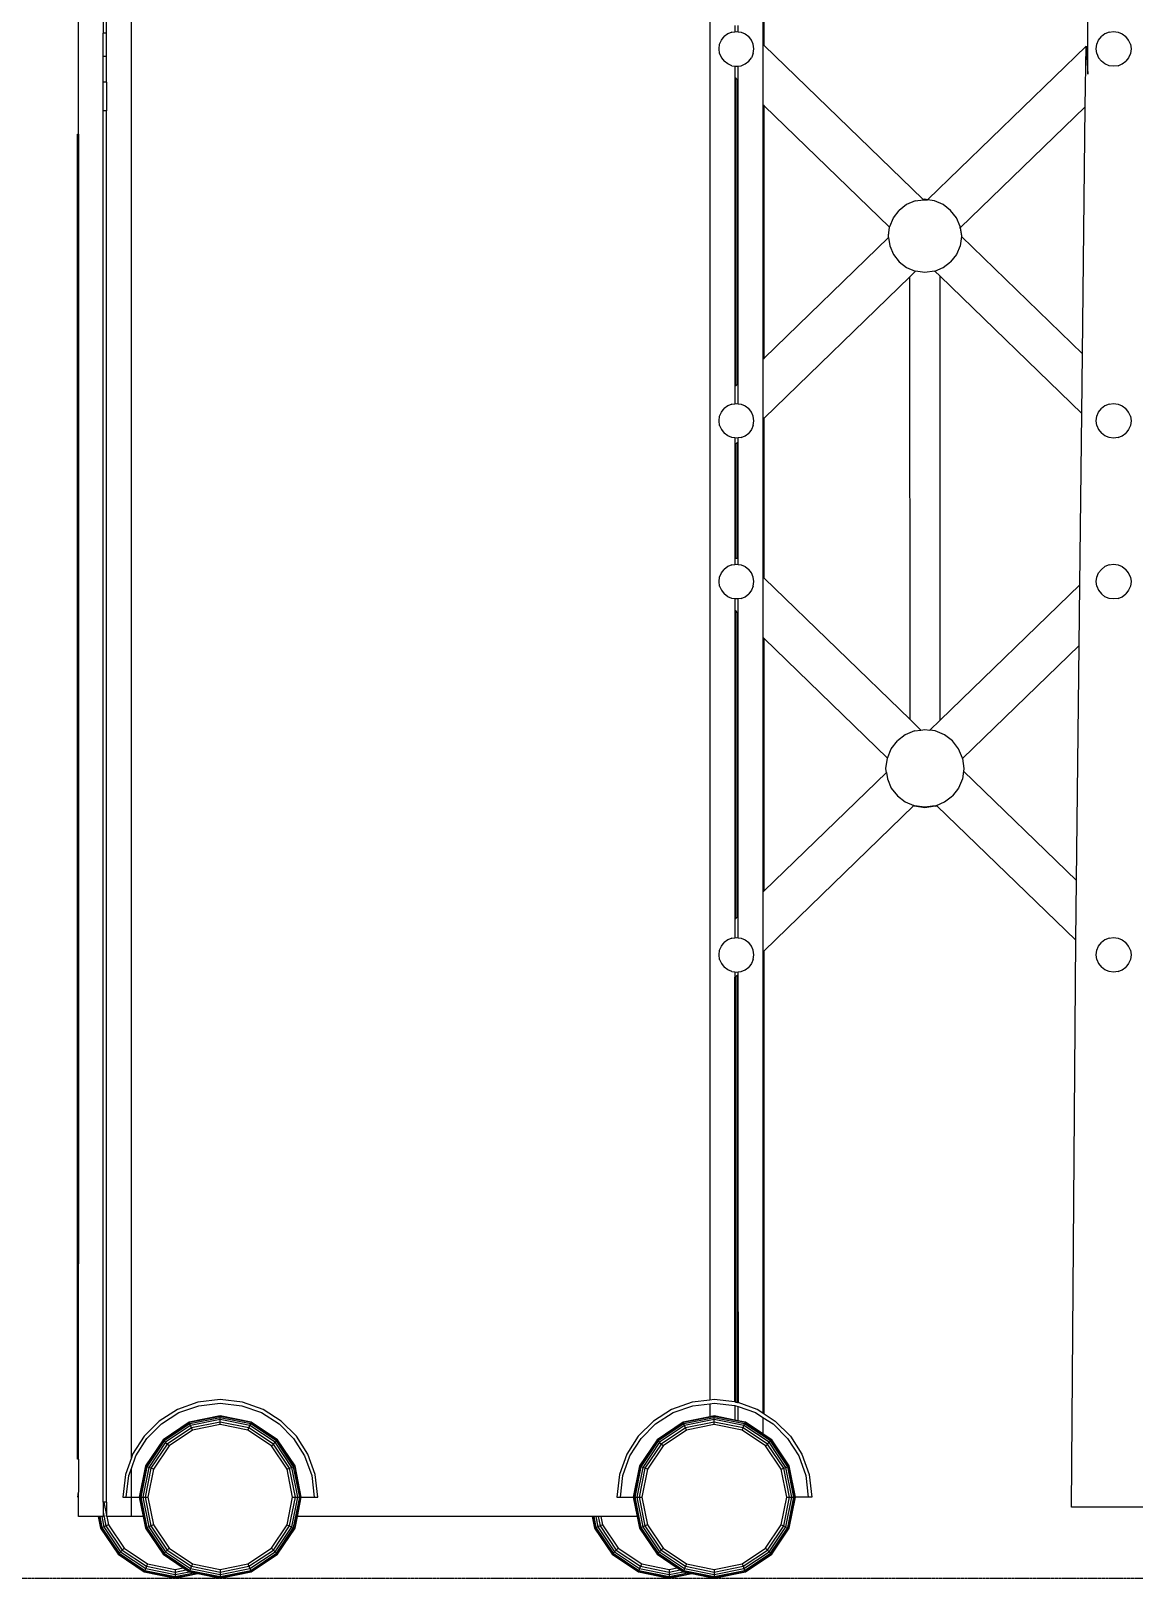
# Model space of a CAD drawing. Extents: x -202236 to 1002404, y -663931 to 1550022.
# Drawn here: x -74408 to -73645, y -330321 to -329250 of the extents above; entities that cross this region are included whole.
import ezdxf

# ---------------------------------------------------------------- set-up
doc = ezdxf.new("R2010")
doc.units = 0
doc.linetypes.add('DOTE', pattern=[2.42, 2, -0.2, 0.02, -0.2])
doc.layers.add('A-AXIS-DOTE', color=14, linetype='DOTE')

# ---------------------------------------------------------------- blocks, each defined once
blk = doc.blocks.new('A$C4A4B1E4B')
at = {"color": 250}
for p, q in [((-3034.5, 1056.6), (-3034.5, 1499.9)), ((-3732.3, 1015.1), (-3732.3, 1493.3)), ((-3695.7, 99.4), (-3695.7, 1493.3)), ((-3295.7, 1493.3), (-3295.7, 139.4)), ((-3259.1, 1142.6), (-3259.1, 1077.2)), ((-3258.3, 1076.4), (-3258.3, 1142.6)), ((-3715.1, 1099.7), (-3715.1, 1084.9)), ((-3712.9, 1084.9), (-3712.9, 1099.7)), ((-3712.9, 1084.9), (-3715.1, 1084.9)), ((-3715.1, 1068.7), (-3715.1, 1084.9)), ((-3712.9, 1068.7), (-3712.9, 1084.9)), ((-3287.8, 1080.1), (-3285.9, 1082.5)), ((-3283.4, 1084.4), (-3285.9, 1082.5)), ((-3280.6, 1085.6), (-3283.4, 1084.4)), ((-3280.6, 1085.6), (-3278.5, 1085.9)), ((-3278.5, 1090.2), (-3278.5, 1085.9)), ((-3278.5, 1085.9), (-3277.4, 1086)), ((-3277.4, 1086), (-3276.3, 1085.9)), ((-3276.3, 1085.9), (-3276.3, 1090.2)), ((-3276.3, 1085.9), (-3274.2, 1085.6)), ((-3274.2, 1085.6), (-3271.3, 1084.4)), ((-3271.3, 1084.4), (-3268.9, 1082.5)), ((-3267, 1080.1), (-3268.9, 1082.5)), ((-3027, 1080.1), (-3025.1, 1082.5)), ((-3022.7, 1084.4), (-3025.1, 1082.5)), ((-3019.8, 1085.6), (-3022.7, 1084.4)), ((-3019.8, 1085.6), (-3016.6, 1086)), ((-3016.6, 1086), (-3013.4, 1085.6)), ((-3013.4, 1085.6), (-3010.6, 1084.4)), ((-3010.6, 1084.4), (-3008.1, 1082.5)), ((-3006.3, 1080.1), (-3008.1, 1082.5)), ((-3289.4, 1074), (-3289, 1077.2)), ((-3289, 1070.8), (-3289.4, 1074)), ((-3289, 1077.2), (-3287.8, 1080.1)), ((-3289, 1070.8), (-3287.8, 1067.9)), ((-3265.8, 1077.2), (-3267, 1080.1)), ((-3265.8, 1070.8), (-3267, 1067.9)), ((-3265.4, 1074), (-3265.8, 1077.2)), ((-3265.8, 1070.8), (-3265.4, 1074)), ((-3259.1, 1077.2), (-3259.1, 1035.4)), ((-3258.3, 1076.4), (-3259.1, 1077.2)), ((-3258.3, 1076.4), (-3148.5, 970)), ((-3145, 969.9), (-3035.7, 1075.8)), ((-3036.2, 1033.9), (-3035.7, 1075.8)), ((-3035.7, 1075.8), (-3034.5, 1056.6)), ((-3028.7, 1074), (-3028.2, 1077.2)), ((-3028.2, 1070.8), (-3028.7, 1074)), ((-3028.2, 1077.2), (-3027, 1080.1)), ((-3028.2, 1070.8), (-3027, 1067.9)), ((-3005, 1077.2), (-3006.3, 1080.1)), ((-3005, 1070.8), (-3006.3, 1067.9)), ((-3005, 1077.2), (-3004.6, 1074)), ((-3004.6, 1074), (-3005, 1070.8)), ((-3712.9, 1068.7), (-3715.1, 1068.7)), ((-3715.1, 1050.9), (-3715.1, 1068.7)), ((-3712.9, 1050.9), (-3712.9, 1068.7)), ((-3287.8, 1067.9), (-3285.9, 1065.5)), ((-3283.4, 1063.6), (-3285.9, 1065.5)), ((-3280.6, 1062.4), (-3283.4, 1063.6)), ((-3280.6, 1062.4), (-3278.5, 1062.1)), ((-3278.5, 1062.1), (-3277.4, 1062)), ((-3278.5, 1062.1), (-3278.5, 1054.3)), ((-3277.4, 1062), (-3276.3, 1062.1)), ((-3276.3, 1062.1), (-3274.2, 1062.4)), ((-3276.3, 1052.1), (-3276.3, 1062.1)), ((-3274.2, 1062.4), (-3271.3, 1063.6)), ((-3271.3, 1063.6), (-3268.9, 1065.5)), ((-3268.9, 1065.5), (-3267, 1067.9)), ((-3027, 1067.9), (-3025.1, 1065.5)), ((-3022.7, 1063.6), (-3025.1, 1065.5)), ((-3019.8, 1062.4), (-3022.7, 1063.6)), ((-3016.6, 1062), (-3019.8, 1062.4)), ((-3013.4, 1062.4), (-3016.6, 1062)), ((-3013.4, 1062.4), (-3010.6, 1063.6)), ((-3010.6, 1063.6), (-3008.1, 1065.5)), ((-3006.3, 1067.9), (-3008.1, 1065.5)), ((-3712.9, 1050.9), (-3715.1, 1050.9)), ((-3715.1, 1031.1), (-3715.1, 1050.9)), ((-3712.9, 1050.9), (-3712.9, 1031.1)), ((-3277.9, 1053.7), (-3278.5, 1054.3)), ((-3278.5, 1054.3), (-3278.5, 840.5)), ((-3277.9, 841.1), (-3277.9, 1053.7)), ((-3276.7, 1052.5), (-3277.9, 1053.7)), ((-3276.7, 842.2), (-3276.7, 1052.5)), ((-3276.3, 1052.1), (-3276.7, 1052.5)), ((-3276.3, 842.6), (-3276.3, 1052.1)), ((-3712.9, 1031.1), (-3715.1, 1031.1)), ((-3715.1, 68.8), (-3715.1, 1031.1)), ((-3712.9, 68.8), (-3712.9, 1031.1)), ((-3259.1, 1035.4), (-3259.1, 859.3)), ((-3258.3, 1034.7), (-3259.1, 1035.4)), ((-3258.3, 860), (-3258.3, 1034.7)), ((-3171.5, 950.6), (-3258.3, 1034.7)), ((-3036.2, 1033.9), (-3122.6, 950.2)), ((-3038.2, 863.1), (-3036.2, 1033.9)), ((-3732.9, 98.4), (-3732.9, 1015.1)), ((-3732.9, 1015.1), (-3732.3, 1015.1)), ((-3732.3, 1015.1), (-3732.3, 233.6)), ((-3159.8, 966.3), (-3164.9, 962.3)), ((-3153.8, 968.8), (-3159.8, 966.3)), ((-3153.8, 968.8), (-3148, 969.6)), ((-3148.5, 970), (-3147.1, 970.2)), ((-3148.5, 970), (-3148, 969.6)), ((-3148, 969.6), (-3147.1, 969.7)), ((-3147.1, 970.2), (-3145, 969.9)), ((-3147.1, 969.7), (-3145.4, 969.5)), ((-3145.4, 969.5), (-3145, 969.9)), ((-3140.4, 968.8), (-3145.4, 969.5)), ((-3134.4, 966.3), (-3140.4, 968.8)), ((-3129.3, 962.3), (-3134.4, 966.3)), ((-3171.4, 951.2), (-3168.8, 957.2)), ((-3168.8, 957.2), (-3164.9, 962.3)), ((-3125.3, 957.2), (-3129.3, 962.3)), ((-3122.8, 951.2), (-3125.3, 957.2)), ((-3258.3, 860), (-3172.2, 943.5)), ((-3172.3, 945), (-3171.5, 950.6)), ((-3172.3, 944.8), (-3171.5, 950.6)), ((-3172.3, 944.8), (-3172.3, 945)), ((-3172.3, 944.5), (-3172.3, 944.8)), ((-3172.2, 943.5), (-3172.3, 944.5)), ((-3172.2, 943.5), (-3171.4, 937.8)), ((-3171.5, 950.6), (-3171.4, 951.2)), ((-3171.5, 950.6), (-3171.5, 950.6)), ((-3122.6, 950.1), (-3122.8, 951.2)), ((-3121.9, 944.3), (-3122.8, 937.8)), ((-3122.6, 950.2), (-3121.9, 945)), ((-3122.6, 950.2), (-3122.6, 950.1)), ((-3122.6, 950.1), (-3121.9, 944.7)), ((-3121.9, 945), (-3121.9, 944.7)), ((-3121.9, 944.7), (-3121.9, 944.5)), ((-3121.9, 944.5), (-3121.9, 944.3)), ((-3121.9, 944.3), (-3038.2, 863.1)), ((-3171.4, 937.8), (-3168.8, 931.8)), ((-3168.8, 931.8), (-3164.9, 926.7)), ((-3125.3, 931.8), (-3129.3, 926.7)), ((-3122.8, 937.8), (-3125.3, 931.8)), ((-3164.9, 926.7), (-3159.8, 922.7)), ((-3159.8, 922.7), (-3153.8, 920.2)), ((-3140.2, 920.3), (-3134.4, 922.7)), ((-3134.4, 922.7), (-3129.3, 926.7)), ((-3157.4, 916.4), (-3258.3, 818.6)), ((-3153.6, 920.2), (-3157.4, 916.4)), ((-3157.3, 610.1), (-3157.4, 916.4)), ((-3153.8, 920.2), (-3153.6, 920.2)), ((-3147.1, 919.3), (-3153.6, 920.2)), ((-3140.4, 920.2), (-3147.1, 919.3)), ((-3140.4, 920.2), (-3140.2, 920.3)), ((-3136.6, 916.8), (-3140.2, 920.3)), ((-3038.6, 821.8), (-3136.6, 916.8)), ((-3136.5, 609.6), (-3136.6, 916.8)), ((-3259.1, 859.3), (-3258.3, 860)), ((-3259.1, 859.3), (-3259.1, 817.9)), ((-3038.6, 821.8), (-3038.2, 863.1)), ((-3278.5, 840.5), (-3277.9, 841.1)), ((-3278.5, 840.5), (-3278.5, 828.6)), ((-3277.9, 841.1), (-3276.7, 842.2)), ((-3276.7, 842.2), (-3276.3, 842.6)), ((-3276.3, 828.6), (-3276.3, 842.6)), ((-3287.8, 822.8), (-3285.9, 825.3)), ((-3283.4, 827.1), (-3285.9, 825.3)), ((-3280.6, 828.3), (-3283.4, 827.1)), ((-3280.6, 828.3), (-3278.5, 828.6)), ((-3278.5, 828.6), (-3277.4, 828.8)), ((-3277.4, 828.8), (-3276.3, 828.6)), ((-3276.3, 828.6), (-3274.2, 828.3)), ((-3274.2, 828.3), (-3271.3, 827.1)), ((-3271.3, 827.1), (-3268.9, 825.3)), ((-3267, 822.8), (-3268.9, 825.3)), ((-3027, 822.8), (-3025.1, 825.3)), ((-3022.7, 827.1), (-3025.1, 825.3)), ((-3019.8, 828.3), (-3022.7, 827.1)), ((-3019.8, 828.3), (-3016.6, 828.8)), ((-3016.6, 828.8), (-3013.4, 828.3)), ((-3013.4, 828.3), (-3010.6, 827.1)), ((-3010.6, 827.1), (-3008.1, 825.3)), ((-3006.3, 822.8), (-3008.1, 825.3)), ((-3289.4, 816.8), (-3289, 819.9)), ((-3289, 813.6), (-3289.4, 816.8)), ((-3289, 819.9), (-3287.8, 822.8)), ((-3289, 813.6), (-3287.8, 810.7)), ((-3265.8, 819.9), (-3267, 822.8)), ((-3265.8, 813.6), (-3267, 810.7)), ((-3265.4, 816.8), (-3265.8, 819.9)), ((-3265.8, 813.6), (-3265.4, 816.8)), ((-3258.3, 818.6), (-3259.1, 817.9)), ((-3259.1, 817.9), (-3259.1, 708.7)), ((-3258.3, 707.9), (-3258.3, 818.6)), ((-3040, 703.2), (-3038.6, 821.8)), ((-3028.7, 816.8), (-3028.2, 819.9)), ((-3028.2, 813.6), (-3028.7, 816.8)), ((-3028.2, 819.9), (-3027, 822.8)), ((-3028.2, 813.6), (-3027, 810.7)), ((-3005, 819.9), (-3006.3, 822.8)), ((-3005, 813.6), (-3006.3, 810.7)), ((-3005, 819.9), (-3004.6, 816.8)), ((-3004.6, 816.8), (-3005, 813.6)), ((-3287.8, 810.7), (-3285.9, 808.3)), ((-3283.4, 806.4), (-3285.9, 808.3)), ((-3280.6, 805.2), (-3283.4, 806.4)), ((-3278.5, 804.9), (-3280.6, 805.2)), ((-3277.4, 804.7), (-3278.5, 804.9)), ((-3278.5, 804.9), (-3278.5, 800.5)), ((-3276.3, 804.9), (-3277.4, 804.7)), ((-3274.2, 805.2), (-3276.3, 804.9)), ((-3276.3, 801.8), (-3276.3, 804.9)), ((-3274.2, 805.2), (-3271.3, 806.4)), ((-3271.3, 806.4), (-3268.9, 808.3)), ((-3267, 810.7), (-3268.9, 808.3)), ((-3027, 810.7), (-3025.1, 808.3)), ((-3022.7, 806.4), (-3025.1, 808.3)), ((-3019.8, 805.2), (-3022.7, 806.4)), ((-3016.6, 804.7), (-3019.8, 805.2)), ((-3013.4, 805.2), (-3016.6, 804.7)), ((-3013.4, 805.2), (-3010.6, 806.4)), ((-3010.6, 806.4), (-3008.1, 808.3)), ((-3006.3, 810.7), (-3008.1, 808.3)), ((-3277.9, 800.8), (-3278.5, 800.5)), ((-3278.5, 800.5), (-3278.5, 721.7)), ((-3276.7, 801.6), (-3277.9, 800.8)), ((-3277.9, 721.8), (-3277.9, 800.8)), ((-3276.3, 801.8), (-3276.7, 801.6)), ((-3276.7, 721.7), (-3276.7, 801.6)), ((-3276.3, 721.7), (-3276.3, 801.8)), ((-3280.6, 717.1), (-3283.4, 715.9)), ((-3280.6, 717.1), (-3278.5, 717.4)), ((-3278.5, 721.7), (-3277.9, 721.8)), ((-3278.5, 721.7), (-3278.5, 717.4)), ((-3278.5, 717.4), (-3277.4, 717.5)), ((-3277.9, 721.8), (-3277.4, 721.8)), ((-3277.4, 721.8), (-3276.7, 721.7)), ((-3277.4, 717.5), (-3276.3, 717.4)), ((-3276.7, 721.7), (-3276.3, 721.7)), ((-3276.3, 717.4), (-3276.3, 721.7)), ((-3276.3, 717.4), (-3274.2, 717.1)), ((-3274.2, 717.1), (-3271.3, 715.9)), ((-3019.8, 717.1), (-3022.7, 715.9)), ((-3019.8, 717.1), (-3016.6, 717.5)), ((-3016.6, 717.5), (-3013.4, 717.1)), ((-3013.4, 717.1), (-3010.6, 715.9)), ((-3289.4, 705.5), (-3289, 708.7)), ((-3289, 708.7), (-3287.8, 711.6)), ((-3287.8, 711.6), (-3285.9, 714)), ((-3283.4, 715.9), (-3285.9, 714)), ((-3271.3, 715.9), (-3268.9, 714)), ((-3267, 711.6), (-3268.9, 714)), ((-3265.8, 708.7), (-3267, 711.6)), ((-3265.4, 705.5), (-3265.8, 708.7)), ((-3259.1, 708.7), (-3259.1, 667)), ((-3258.3, 707.9), (-3259.1, 708.7)), ((-3258.3, 707.9), (-3157.3, 610.1)), ((-3028.7, 705.5), (-3028.2, 708.7)), ((-3028.2, 708.7), (-3027, 711.6)), ((-3027, 711.6), (-3025.1, 714)), ((-3022.7, 715.9), (-3025.1, 714)), ((-3010.6, 715.9), (-3008.1, 714)), ((-3006.3, 711.6), (-3008.1, 714)), ((-3005, 708.7), (-3006.3, 711.6)), ((-3005, 708.7), (-3004.6, 705.5)), ((-3289, 702.3), (-3289.4, 705.5)), ((-3289, 702.3), (-3287.8, 699.5)), ((-3287.8, 699.5), (-3285.9, 697)), ((-3283.4, 695.1), (-3285.9, 697)), ((-3271.3, 695.1), (-3268.9, 697)), ((-3267, 699.5), (-3268.9, 697)), ((-3265.8, 702.3), (-3267, 699.5)), ((-3265.8, 702.3), (-3265.4, 705.5)), ((-3136.5, 609.6), (-3040, 703.2)), ((-3040.5, 661.3), (-3040, 703.2)), ((-3028.2, 702.3), (-3028.7, 705.5)), ((-3028.2, 702.3), (-3027, 699.5)), ((-3027, 699.5), (-3025.1, 697)), ((-3022.7, 695.1), (-3025.1, 697)), ((-3010.6, 695.1), (-3008.1, 697)), ((-3006.3, 699.5), (-3008.1, 697)), ((-3005, 702.3), (-3006.3, 699.5)), ((-3004.6, 705.5), (-3005, 702.3)), ((-3280.6, 693.9), (-3283.4, 695.1)), ((-3278.5, 693.6), (-3280.6, 693.9)), ((-3277.4, 693.5), (-3278.5, 693.6)), ((-3278.5, 693.6), (-3278.5, 685.8)), ((-3277.9, 685.2), (-3278.5, 685.8)), ((-3278.5, 685.8), (-3278.5, 508.4)), ((-3277.9, 472.6), (-3277.9, 685.2)), ((-3276.7, 684), (-3277.9, 685.2)), ((-3276.3, 693.6), (-3277.4, 693.5)), ((-3274.2, 693.9), (-3276.3, 693.6)), ((-3276.3, 683.6), (-3276.3, 693.6)), ((-3274.2, 693.9), (-3271.3, 695.1)), ((-3019.8, 693.9), (-3022.7, 695.1)), ((-3016.6, 693.5), (-3019.8, 693.9)), ((-3013.4, 693.9), (-3016.6, 693.5)), ((-3013.4, 693.9), (-3010.6, 695.1)), ((-3276.7, 473.7), (-3276.7, 684)), ((-3276.3, 683.6), (-3276.7, 684)), ((-3276.3, 474.1), (-3276.3, 683.6)), ((-3259.1, 667), (-3259.1, 490.8)), ((-3258.3, 666.2), (-3259.1, 667)), ((-3258.3, 491.6), (-3258.3, 666.2)), ((-3173, 583.5), (-3258.3, 666.2)), ((-3040.5, 661.3), (-3121.1, 583.2)), ((-3042.3, 498.7), (-3040.5, 661.3)), ((-3157.3, 610.1), (-3149.8, 602.8)), ((-3160.7, 599.5), (-3166.1, 595.3)), ((-3154.2, 602.2), (-3160.7, 599.5)), ((-3154.2, 602.2), (-3149.8, 602.8)), ((-3149.8, 602.8), (-3147.1, 603.2)), ((-3147.1, 603.2), (-3143.6, 602.7)), ((-3136.5, 609.6), (-3143.6, 602.7)), ((-3139.9, 602.2), (-3143.6, 602.7)), ((-3133.5, 599.5), (-3139.9, 602.2)), ((-3128.1, 595.3), (-3133.5, 599.5)), ((-3173, 583.5), (-3170.3, 589.9)), ((-3170.3, 589.9), (-3166.1, 595.3)), ((-3123.8, 589.9), (-3128.1, 595.3)), ((-3121.1, 583.4), (-3123.8, 589.9)), ((-3174, 576.3), (-3173, 583.4)), ((-3173, 583.4), (-3173, 583.5)), ((-3121.1, 583.2), (-3121.1, 583.4)), ((-3121.1, 583.2), (-3120.2, 576.3)), ((-3258.3, 491.6), (-3173.7, 573.6)), ((-3174, 576.1), (-3174, 576.3)), ((-3174, 576), (-3174, 576.1)), ((-3173.6, 573.6), (-3174, 576.1)), ((-3173.7, 573.6), (-3174, 576)), ((-3173.7, 573.6), (-3173.6, 573.6)), ((-3173.6, 573.6), (-3173, 569.2)), ((-3173, 569.2), (-3170.3, 562.7)), ((-3121.1, 569.2), (-3123.8, 562.7)), ((-3120.4, 574.3), (-3121.1, 569.2)), ((-3120.2, 576.1), (-3120.4, 574.3)), ((-3120.2, 576), (-3120.4, 574.3)), ((-3120.4, 574.3), (-3042.3, 498.7)), ((-3120.4, 574.3), (-3120.4, 574.3)), ((-3120.2, 576.3), (-3120.2, 576.1)), ((-3120.2, 576.1), (-3120.2, 576)), ((-3170.3, 562.7), (-3166.1, 557.3)), ((-3166.1, 557.3), (-3160.7, 553.1)), ((-3133.5, 553.1), (-3128.1, 557.3)), ((-3123.8, 562.7), (-3128.1, 557.3)), ((-3154.9, 550.4), (-3258.3, 450.2)), ((-3160.7, 553.1), (-3154.7, 550.6)), ((-3154.7, 550.6), (-3154.9, 550.4)), ((-3154.2, 550.1), (-3154.9, 550.4)), ((-3154.2, 550.4), (-3154.7, 550.6)), ((-3147.1, 549.4), (-3154.2, 550.4)), ((-3147.1, 549.1), (-3154.2, 550.1)), ((-3139.9, 550.4), (-3147.1, 549.4)), ((-3139.9, 550.1), (-3147.1, 549.1)), ((-3139.9, 550.4), (-3139.1, 550.7)), ((-3139.9, 550.1), (-3138.9, 550.5)), ((-3139.1, 550.7), (-3133.5, 553.1)), ((-3138.9, 550.5), (-3139.1, 550.7)), ((-3042.8, 457.4), (-3138.9, 550.5)), ((-3278.5, 508.4), (-3278.2, 508.4)), ((-3278.5, 508.4), (-3278.5, 472)), ((-3278.2, 508.4), (-3278.2, 472.3)), ((-3258.6, 508.4), (-3258.6, 491.2)), ((-3042.8, 457.4), (-3042.3, 498.7)), ((-3259.1, 490.8), (-3258.6, 491.2)), ((-3259.1, 490.8), (-3259.1, 449.4)), ((-3258.6, 491.2), (-3258.3, 491.6)), ((-3278.5, 472), (-3278.2, 472.3)), ((-3278.5, 472), (-3278.5, 459.2)), ((-3278.2, 472.3), (-3277.9, 472.6)), ((-3277.9, 472.6), (-3276.7, 473.7)), ((-3276.7, 473.7), (-3276.3, 474.1)), ((-3276.3, 459.2), (-3276.3, 474.1)), ((-3289.4, 447.4), (-3289, 450.6)), ((-3289, 450.6), (-3287.8, 453.4)), ((-3287.8, 453.4), (-3285.9, 455.9)), ((-3283.4, 457.7), (-3285.9, 455.9)), ((-3280.6, 459), (-3283.4, 457.7)), ((-3280.6, 459), (-3278.5, 459.2)), ((-3278.5, 459.2), (-3277.4, 459.4)), ((-3277.4, 459.4), (-3276.3, 459.2)), ((-3276.3, 459.2), (-3274.2, 459)), ((-3274.2, 459), (-3271.3, 457.7)), ((-3271.3, 457.7), (-3268.9, 455.9)), ((-3267, 453.4), (-3268.9, 455.9)), ((-3265.8, 450.6), (-3267, 453.4)), ((-3265.4, 447.4), (-3265.8, 450.6)), ((-3258.6, 449.8), (-3259.1, 449.4)), ((-3258.3, 450.2), (-3258.6, 449.8)), ((-3258.6, 449.8), (-3258.6, 130.1)), ((-3258.3, 129.9), (-3258.3, 450.2)), ((-3045.8, 65.3), (-3042.8, 457.4)), ((-3028.7, 447.4), (-3028.2, 450.6)), ((-3028.2, 450.6), (-3027, 453.4)), ((-3027, 453.4), (-3025.1, 455.9)), ((-3022.7, 457.7), (-3025.1, 455.9)), ((-3019.8, 459), (-3022.7, 457.7)), ((-3019.8, 459), (-3016.6, 459.4)), ((-3016.6, 459.4), (-3013.4, 459)), ((-3013.4, 459), (-3010.6, 457.7)), ((-3010.6, 457.7), (-3008.1, 455.9)), ((-3006.3, 453.4), (-3008.1, 455.9)), ((-3005, 450.6), (-3006.3, 453.4)), ((-3005, 450.6), (-3004.6, 447.4)), ((-3289, 444.2), (-3289.4, 447.4)), ((-3289, 444.2), (-3287.8, 441.3)), ((-3287.8, 441.3), (-3285.9, 438.9)), ((-3283.4, 437), (-3285.9, 438.9)), ((-3271.3, 437), (-3268.9, 438.9)), ((-3267, 441.3), (-3268.9, 438.9)), ((-3265.8, 444.2), (-3267, 441.3)), ((-3265.8, 444.2), (-3265.4, 447.4)), ((-3259.1, 449.4), (-3259.1, 130.3)), ((-3028.2, 444.2), (-3028.7, 447.4)), ((-3028.2, 444.2), (-3027, 441.3)), ((-3027, 441.3), (-3025.1, 438.9)), ((-3022.7, 437), (-3025.1, 438.9)), ((-3010.6, 437), (-3008.1, 438.9)), ((-3006.3, 441.3), (-3008.1, 438.9)), ((-3005, 444.2), (-3006.3, 441.3)), ((-3004.6, 447.4), (-3005, 444.2)), ((-3280.6, 435.8), (-3283.4, 437)), ((-3280.6, 435.8), (-3278.5, 435.5)), ((-3278.5, 435.5), (-3277.4, 435.3)), ((-3278.5, 435.5), (-3278.5, 432)), ((-3278.2, 432.2), (-3278.5, 432)), ((-3278.5, 138.1), (-3278.5, 432)), ((-3277.9, 432.4), (-3278.2, 432.2)), ((-3278.2, 432.2), (-3278.2, 138.1)), ((-3276.7, 433.1), (-3277.9, 432.4)), ((-3277.9, 138), (-3277.9, 432.4)), ((-3277.4, 435.3), (-3276.3, 435.5)), ((-3276.3, 433.3), (-3276.7, 433.1)), ((-3276.7, 137.8), (-3276.7, 433.1)), ((-3276.3, 435.5), (-3274.2, 435.8)), ((-3276.3, 433.3), (-3276.3, 435.5)), ((-3276.3, 200.5), (-3276.3, 433.3)), ((-3274.2, 435.8), (-3271.3, 437)), ((-3019.8, 435.8), (-3022.7, 437)), ((-3016.6, 435.3), (-3019.8, 435.8)), ((-3013.4, 435.8), (-3016.6, 435.3)), ((-3013.4, 435.8), (-3010.6, 437)), ((-3732.6, 181.8), (-3732.3, 233.6)), ((-3732.3, 98.4), (-3732.3, 233.6)), ((-3276.4, 181.8), (-3276.3, 200.5)), ((-3276.3, 200.5), (-3276.3, 137.6)), ((-3732.6, 98.4), (-3732.6, 181.8)), ((-3634.2, 139.7), (-3649.7, 137.9)), ((-3618.8, 137.9), (-3634.2, 139.7)), ((-3295.7, 139.4), (-3308.1, 137.9)), ((-3292.7, 139.7), (-3295.7, 139.4)), ((-3278.5, 138.1), (-3292.7, 139.7)), ((-3663.8, 132.9), (-3676.4, 124.9)), ((-3674.8, 123), (-3662.8, 130.7)), ((-3649.7, 137.9), (-3663.8, 132.9)), ((-3662.8, 130.7), (-3649.1, 135.5)), ((-3649.1, 135.5), (-3634.2, 137.3)), ((-3634.2, 137.3), (-3619.3, 135.5)), ((-3619.3, 135.5), (-3605.7, 130.7)), ((-3604.6, 132.9), (-3618.8, 137.9)), ((-3605.7, 130.7), (-3593.6, 123)), ((-3592.1, 124.9), (-3604.6, 132.9)), ((-3322.3, 132.9), (-3334.8, 124.9)), ((-3333.3, 123), (-3321.2, 130.7)), ((-3308.1, 137.9), (-3322.3, 132.9)), ((-3321.2, 130.7), (-3307.6, 135.5)), ((-3307.6, 135.5), (-3295.7, 136.9)), ((-3295.7, 136.9), (-3292.7, 137.3)), ((-3295.7, 136.9), (-3295.7, 127.8)), ((-3292.7, 137.3), (-3278.5, 135.6)), ((-3278.5, 138.1), (-3278.2, 138.1)), ((-3278.5, 135.6), (-3278.5, 125.5)), ((-3278.5, 135.6), (-3277.8, 135.5)), ((-3278.2, 138.1), (-3277.9, 138)), ((-3277.9, 138), (-3277.2, 137.9)), ((-3277.8, 135.5), (-3276.3, 135)), ((-3277.2, 137.9), (-3276.7, 137.8)), ((-3276.7, 137.8), (-3276.3, 137.6)), ((-3263, 132.9), (-3276.3, 137.6)), ((-3276.3, 125.1), (-3276.3, 135)), ((-3276.3, 135), (-3264.1, 130.7)), ((-3264.1, 130.7), (-3259.1, 127.4)), ((-3259.1, 130.3), (-3263, 132.9)), ((-3259.1, 130.3), (-3258.6, 130.1)), ((-3258.6, 130.1), (-3258.3, 129.9)), ((-3258.3, 129.9), (-3250.5, 124.9)), ((-3676.4, 124.9), (-3686.8, 114.5)), ((-3684.9, 112.9), (-3674.8, 123)), ((-3655.7, 124.1), (-3673.8, 111.9)), ((-3655.6, 123.8), (-3673.6, 111.7)), ((-3655.2, 123), (-3673, 111.1)), ((-3654.7, 121.8), (-3672.1, 110.2)), ((-3654.1, 120.3), (-3670.9, 109)), ((-3653.4, 118.6), (-3669.6, 107.7)), ((-3634.2, 128.4), (-3655.7, 124.1)), ((-3655.6, 123.8), (-3655.7, 124.1)), ((-3634.2, 128.1), (-3655.6, 123.8)), ((-3655.2, 123), (-3655.6, 123.8)), ((-3634.2, 127.2), (-3655.2, 123)), ((-3654.7, 121.8), (-3655.2, 123)), ((-3634.2, 125.9), (-3654.7, 121.8)), ((-3654.1, 120.3), (-3654.7, 121.8)), ((-3634.2, 124.2), (-3654.1, 120.3)), ((-3653.4, 118.6), (-3654.1, 120.3)), ((-3634.2, 122.4), (-3653.4, 118.6)), ((-3612.8, 124.1), (-3634.2, 128.4)), ((-3634.2, 128.1), (-3634.2, 128.4)), ((-3612.9, 123.8), (-3634.2, 128.1)), ((-3634.2, 127.2), (-3634.2, 128.1)), ((-3613.2, 123), (-3634.2, 127.2)), ((-3634.2, 125.9), (-3634.2, 127.2)), ((-3613.7, 121.8), (-3634.2, 125.9)), ((-3634.2, 124.2), (-3634.2, 125.9)), ((-3614.4, 120.3), (-3634.2, 124.2)), ((-3634.2, 122.4), (-3634.2, 124.2)), ((-3615.1, 118.6), (-3634.2, 122.4)), ((-3615.1, 118.6), (-3614.4, 120.3)), ((-3598.8, 107.7), (-3615.1, 118.6)), ((-3614.4, 120.3), (-3613.7, 121.8)), ((-3597.5, 109), (-3614.4, 120.3)), ((-3613.7, 121.8), (-3613.2, 123)), ((-3596.3, 110.2), (-3613.7, 121.8)), ((-3613.2, 123), (-3612.9, 123.8)), ((-3595.4, 111.1), (-3613.2, 123)), ((-3612.9, 123.8), (-3612.8, 124.1)), ((-3594.8, 111.7), (-3612.9, 123.8)), ((-3594.6, 111.9), (-3612.8, 124.1)), ((-3593.6, 123), (-3583.5, 112.9)), ((-3581.6, 114.5), (-3592.1, 124.9)), ((-3334.8, 124.9), (-3345.3, 114.5)), ((-3343.3, 112.9), (-3333.3, 123)), ((-3314.1, 124.1), (-3332.3, 111.9)), ((-3314, 123.8), (-3332.1, 111.7)), ((-3313.7, 123), (-3331.5, 111.1)), ((-3313.2, 121.8), (-3330.6, 110.2)), ((-3312.5, 120.3), (-3329.4, 109)), ((-3311.8, 118.6), (-3328.1, 107.7)), ((-3295.7, 127.8), (-3314.1, 124.1)), ((-3314, 123.8), (-3314.1, 124.1)), ((-3292.7, 128.1), (-3314, 123.8)), ((-3313.7, 123), (-3314, 123.8)), ((-3292.7, 127.2), (-3313.7, 123)), ((-3313.2, 121.8), (-3313.7, 123)), ((-3292.7, 125.9), (-3313.2, 121.8)), ((-3312.5, 120.3), (-3313.2, 121.8)), ((-3292.7, 124.2), (-3312.5, 120.3)), ((-3311.8, 118.6), (-3312.5, 120.3)), ((-3292.7, 122.4), (-3311.8, 118.6)), ((-3292.7, 128.4), (-3295.7, 127.8)), ((-3292.7, 128.1), (-3292.7, 128.4)), ((-3278.5, 125.5), (-3292.7, 128.4)), ((-3271.3, 123.8), (-3292.7, 128.1)), ((-3292.7, 127.2), (-3292.7, 128.1)), ((-3271.7, 123), (-3292.7, 127.2)), ((-3292.7, 125.9), (-3292.7, 127.2)), ((-3272.2, 121.8), (-3292.7, 125.9)), ((-3292.7, 124.2), (-3292.7, 125.9)), ((-3272.8, 120.3), (-3292.7, 124.2)), ((-3292.7, 122.4), (-3292.7, 124.2)), ((-3273.5, 118.6), (-3292.7, 122.4)), ((-3276.3, 125.1), (-3278.5, 125.5)), ((-3271.2, 124.1), (-3276.3, 125.1)), ((-3273.5, 118.6), (-3272.8, 120.3)), ((-3257.3, 107.7), (-3273.5, 118.6)), ((-3272.8, 120.3), (-3272.2, 121.8)), ((-3256, 109), (-3272.8, 120.3)), ((-3272.2, 121.8), (-3271.7, 123)), ((-3254.8, 110.2), (-3272.2, 121.8)), ((-3271.7, 123), (-3271.3, 123.8)), ((-3253.8, 111.1), (-3271.7, 123)), ((-3271.3, 123.8), (-3271.2, 124.1)), ((-3253.2, 111.7), (-3271.3, 123.8)), ((-3259.1, 116), (-3271.2, 124.1)), ((-3259.1, 127.4), (-3259.1, 116)), ((-3259.1, 127.4), (-3252.1, 123)), ((-3252.1, 123), (-3242, 112.9)), ((-3250.5, 124.9), (-3240.1, 114.5)), ((-3686.8, 114.5), (-3694.8, 101.9)), ((-3692.6, 100.9), (-3684.9, 112.9)), ((-3673.8, 111.9), (-3686, 93.8)), ((-3673.6, 111.7), (-3685.7, 93.6)), ((-3673, 111.1), (-3684.9, 93.3)), ((-3672.1, 110.2), (-3683.7, 92.8)), ((-3670.9, 109), (-3682.2, 92.2)), ((-3669.6, 107.7), (-3680.5, 91.5)), ((-3673.6, 111.7), (-3673.8, 111.9)), ((-3673, 111.1), (-3673.6, 111.7)), ((-3672.1, 110.2), (-3673, 111.1)), ((-3670.9, 109), (-3672.1, 110.2)), ((-3669.6, 107.7), (-3670.9, 109)), ((-3598.8, 107.7), (-3597.5, 109)), ((-3588, 91.5), (-3598.8, 107.7)), ((-3597.5, 109), (-3596.3, 110.2)), ((-3586.3, 92.2), (-3597.5, 109)), ((-3596.3, 110.2), (-3595.4, 111.1)), ((-3584.7, 92.8), (-3596.3, 110.2)), ((-3595.4, 111.1), (-3594.8, 111.7)), ((-3583.5, 93.3), (-3595.4, 111.1)), ((-3594.8, 111.7), (-3594.6, 111.9)), ((-3582.7, 93.6), (-3594.8, 111.7)), ((-3582.4, 93.8), (-3594.6, 111.9)), ((-3583.5, 112.9), (-3575.9, 100.9)), ((-3573.7, 101.9), (-3581.6, 114.5)), ((-3345.3, 114.5), (-3353.2, 101.9)), ((-3351, 100.9), (-3343.3, 112.9)), ((-3332.3, 111.9), (-3344.4, 93.8)), ((-3332.1, 111.7), (-3344.2, 93.6)), ((-3331.5, 111.1), (-3343.4, 93.3)), ((-3330.6, 110.2), (-3342.2, 92.8)), ((-3329.4, 109), (-3340.6, 92.2)), ((-3328.1, 107.7), (-3338.9, 91.5)), ((-3332.1, 111.7), (-3332.3, 111.9)), ((-3331.5, 111.1), (-3332.1, 111.7)), ((-3330.6, 110.2), (-3331.5, 111.1)), ((-3329.4, 109), (-3330.6, 110.2)), ((-3328.1, 107.7), (-3329.4, 109)), ((-3253, 111.9), (-3259.1, 116)), ((-3257.3, 107.7), (-3256, 109)), ((-3246.4, 91.5), (-3257.3, 107.7)), ((-3256, 109), (-3254.8, 110.2)), ((-3244.7, 92.2), (-3256, 109)), ((-3254.8, 110.2), (-3253.8, 111.1)), ((-3243.2, 92.8), (-3254.8, 110.2)), ((-3253.8, 111.1), (-3253.2, 111.7)), ((-3241.9, 93.3), (-3253.8, 111.1)), ((-3253.2, 111.7), (-3253, 111.9)), ((-3241.2, 93.6), (-3253.2, 111.7)), ((-3240.9, 93.8), (-3253, 111.9)), ((-3242, 112.9), (-3234.3, 100.9)), ((-3240.1, 114.5), (-3232.1, 101.9)), ((-3732.6, 98.4), (-3732.9, 98.4)), ((-3732.3, 98.4), (-3732.6, 98.4)), ((-3732.3, 98.4), (-3732.3, 75.8)), ((-3695.7, 99.4), (-3699.8, 87.8)), ((-3694.8, 101.9), (-3695.7, 99.4)), ((-3695.7, 92.1), (-3692.6, 100.9)), ((-3575.9, 100.9), (-3571, 87.2)), ((-3568.6, 87.8), (-3573.7, 101.9)), ((-3353.2, 101.9), (-3358.3, 87.8)), ((-3355.9, 87.2), (-3351, 100.9)), ((-3234.3, 100.9), (-3229.4, 87.2)), ((-3232.1, 101.9), (-3227, 87.8)), ((-3699.8, 87.8), (-3701.6, 72.3)), ((-3699.2, 72.3), (-3697.4, 87.2)), ((-3697.4, 87.2), (-3695.7, 92.1)), ((-3695.7, 72.3), (-3695.7, 92.1)), ((-3686, 93.8), (-3690.3, 72.3)), ((-3685.7, 93.6), (-3690, 72.3)), ((-3684.9, 93.3), (-3689.1, 72.3)), ((-3683.7, 92.8), (-3687.8, 72.3)), ((-3682.2, 92.2), (-3686.1, 72.3)), ((-3685.7, 93.6), (-3686, 93.8)), ((-3684.9, 93.3), (-3685.7, 93.6)), ((-3683.7, 92.8), (-3684.9, 93.3)), ((-3680.5, 91.5), (-3684.3, 72.3)), ((-3682.2, 92.2), (-3683.7, 92.8)), ((-3680.5, 91.5), (-3682.2, 92.2)), ((-3588, 91.5), (-3586.3, 92.2)), ((-3584.2, 72.3), (-3588, 91.5)), ((-3586.3, 92.2), (-3584.7, 92.8)), ((-3582.3, 72.3), (-3586.3, 92.2)), ((-3584.7, 92.8), (-3583.5, 93.3)), ((-3580.6, 72.3), (-3584.7, 92.8)), ((-3583.5, 93.3), (-3582.7, 93.6)), ((-3579.3, 72.3), (-3583.5, 93.3)), ((-3582.7, 93.6), (-3582.4, 93.8)), ((-3578.5, 72.3), (-3582.7, 93.6)), ((-3578.2, 72.3), (-3582.4, 93.8)), ((-3571, 87.2), (-3569.3, 72.3)), ((-3566.8, 72.3), (-3568.6, 87.8)), ((-3358.3, 87.8), (-3360.1, 72.3)), ((-3357.6, 72.3), (-3355.9, 87.2)), ((-3344.4, 93.8), (-3348.7, 72.3)), ((-3344.2, 93.6), (-3348.4, 72.3)), ((-3343.4, 93.3), (-3347.6, 72.3)), ((-3342.2, 92.8), (-3346.2, 72.3)), ((-3340.6, 92.2), (-3344.6, 72.3)), ((-3344.2, 93.6), (-3344.4, 93.8)), ((-3343.4, 93.3), (-3344.2, 93.6)), ((-3342.2, 92.8), (-3343.4, 93.3)), ((-3338.9, 91.5), (-3342.7, 72.3)), ((-3340.6, 92.2), (-3342.2, 92.8)), ((-3338.9, 91.5), (-3340.6, 92.2)), ((-3246.4, 91.5), (-3244.7, 92.2)), ((-3242.6, 72.3), (-3246.4, 91.5)), ((-3244.7, 92.2), (-3243.2, 92.8)), ((-3240.8, 72.3), (-3244.7, 92.2)), ((-3243.2, 92.8), (-3241.9, 93.3)), ((-3239.1, 72.3), (-3243.2, 92.8)), ((-3241.9, 93.3), (-3241.2, 93.6)), ((-3237.8, 72.3), (-3241.9, 93.3)), ((-3241.2, 93.6), (-3240.9, 93.8)), ((-3236.9, 72.3), (-3241.2, 93.6)), ((-3236.6, 72.3), (-3240.9, 93.8)), ((-3229.4, 87.2), (-3227.7, 72.3)), ((-3227, 87.8), (-3225.3, 72.3)), ((-3732.7, 72.3), (-3732.3, 75.8)), ((-3732.3, 72.3), (-3732.3, 75.8)), ((-3732.3, 72.3), (-3732.7, 72.3)), ((-3732.3, 58.8), (-3732.3, 72.3)), ((-3714.7, 68.8), (-3715.1, 68.8)), ((-3715.1, 68.8), (-3715.1, 61.8)), ((-3714.7, 68.8), (-3712.9, 59.8)), ((-3712.9, 68.8), (-3714.7, 68.8)), ((-3712.9, 68.8), (-3712.9, 59.8)), ((-3701.6, 72.3), (-3699.2, 72.3)), ((-3699.2, 72.3), (-3695.7, 72.3)), ((-3695.7, 72.3), (-3690.3, 72.3)), ((-3695.7, 58.8), (-3695.7, 72.3)), ((-3690.3, 72.3), (-3690, 72.3)), ((-3690.3, 72.3), (-3687.6, 58.8)), ((-3690, 72.3), (-3685.7, 51)), ((-3690, 72.3), (-3689.1, 72.3)), ((-3689.1, 72.3), (-3684.9, 51.3)), ((-3689.1, 72.3), (-3687.8, 72.3)), ((-3687.8, 72.3), (-3683.7, 51.8)), ((-3687.8, 72.3), (-3686.1, 72.3)), ((-3686.1, 72.3), (-3682.2, 52.5)), ((-3686.1, 72.3), (-3684.3, 72.3)), ((-3684.3, 72.3), (-3680.5, 53.2)), ((-3588, 53.2), (-3584.2, 72.3)), ((-3586.3, 52.5), (-3582.3, 72.3)), ((-3584.7, 51.8), (-3580.6, 72.3)), ((-3584.2, 72.3), (-3582.3, 72.3)), ((-3583.5, 51.3), (-3579.3, 72.3)), ((-3582.7, 51), (-3578.5, 72.3)), ((-3582.3, 72.3), (-3580.6, 72.3)), ((-3580.9, 58.8), (-3578.2, 72.3)), ((-3580.6, 72.3), (-3579.3, 72.3)), ((-3579.3, 72.3), (-3578.5, 72.3)), ((-3578.5, 72.3), (-3578.2, 72.3)), ((-3578.2, 72.3), (-3569.3, 72.3)), ((-3569.3, 72.3), (-3566.8, 72.3)), ((-3360.1, 72.3), (-3357.6, 72.3)), ((-3357.6, 72.3), (-3348.7, 72.3)), ((-3348.7, 72.3), (-3348.4, 72.3)), ((-3348.7, 72.3), (-3346, 58.8)), ((-3348.4, 72.3), (-3344.2, 51)), ((-3348.4, 72.3), (-3347.6, 72.3)), ((-3347.6, 72.3), (-3343.4, 51.3)), ((-3347.6, 72.3), (-3346.2, 72.3)), ((-3346.2, 72.3), (-3342.2, 51.8)), ((-3346.2, 72.3), (-3344.6, 72.3)), ((-3344.6, 72.3), (-3340.6, 52.5)), ((-3344.6, 72.3), (-3342.7, 72.3)), ((-3342.7, 72.3), (-3338.9, 53.2)), ((-3246.4, 53.2), (-3242.6, 72.3)), ((-3244.7, 52.5), (-3240.8, 72.3)), ((-3243.2, 51.8), (-3239.1, 72.3)), ((-3242.6, 72.3), (-3240.8, 72.3)), ((-3241.9, 51.3), (-3237.8, 72.3)), ((-3241.2, 51), (-3236.9, 72.3)), ((-3240.9, 50.9), (-3236.6, 72.3)), ((-3240.8, 72.3), (-3239.1, 72.3)), ((-3239.1, 72.3), (-3237.8, 72.3)), ((-3237.8, 72.3), (-3236.9, 72.3)), ((-3236.9, 72.3), (-3236.6, 72.3)), ((-3227.7, 72.3), (-3236.6, 72.3)), ((-3225.3, 72.3), (-3227.7, 72.3)), ((-2989, 65.3), (-3045.8, 65.3)), ((-3718.7, 58.8), (-3732.3, 58.8)), ((-3718.7, 58.8), (-3717.1, 50.9)), ((-3718.4, 58.8), (-3718.7, 58.8)), ((-3718.4, 58.8), (-3716.8, 51)), ((-3717.5, 58.8), (-3718.4, 58.8)), ((-3717.5, 58.8), (-3716, 51.3)), ((-3716.2, 58.8), (-3717.5, 58.8)), ((-3716.2, 58.8), (-3714.8, 51.8)), ((-3715.1, 58.8), (-3716.2, 58.8)), ((-3715.1, 61.8), (-3713.3, 52.5)), ((-3715.1, 61.8), (-3715.1, 58.8)), ((-3712.9, 58.8), (-3712.9, 59.8)), ((-3712.7, 58.8), (-3712.9, 58.8)), ((-3712.7, 58.8), (-3711.6, 53.2)), ((-3695.7, 58.8), (-3712.7, 58.8)), ((-3687.6, 58.8), (-3695.7, 58.8)), ((-3687.6, 58.8), (-3686, 50.9)), ((-3582.4, 50.9), (-3580.9, 58.8)), ((-3377.1, 58.8), (-3580.9, 58.8)), ((-3377.1, 58.8), (-3375.5, 50.9)), ((-3376.8, 58.8), (-3377.1, 58.8)), ((-3376.8, 58.8), (-3375.3, 51)), ((-3376, 58.8), (-3376.8, 58.8)), ((-3376, 58.8), (-3374.5, 51.3)), ((-3374.6, 58.8), (-3376, 58.8)), ((-3374.6, 58.8), (-3373.3, 51.8)), ((-3373, 58.8), (-3374.6, 58.8)), ((-3373, 58.8), (-3371.7, 52.5)), ((-3371.1, 58.8), (-3373, 58.8)), ((-3371.1, 58.8), (-3370, 53.2)), ((-3346, 58.8), (-3371.1, 58.8)), ((-3346, 58.8), (-3344.4, 50.9)), ((-3716.8, 51), (-3717.1, 50.9)), ((-3717.1, 50.9), (-3704.9, 32.7)), ((-3716, 51.3), (-3716.8, 51)), ((-3716.8, 51), (-3704.7, 32.9)), ((-3714.8, 51.8), (-3716, 51.3)), ((-3716, 51.3), (-3704.1, 33.5)), ((-3713.3, 52.5), (-3714.8, 51.8)), ((-3714.8, 51.8), (-3703.2, 34.4)), ((-3711.6, 53.2), (-3713.3, 52.5)), ((-3713.3, 52.5), (-3702, 35.6)), ((-3711.6, 53.2), (-3700.7, 36.9)), ((-3685.7, 51), (-3686, 50.9)), ((-3686, 50.9), (-3673.8, 32.7)), ((-3684.9, 51.3), (-3685.7, 51)), ((-3685.7, 51), (-3673.6, 32.9)), ((-3683.7, 51.8), (-3684.9, 51.3)), ((-3684.9, 51.3), (-3673, 33.5)), ((-3682.2, 52.5), (-3683.7, 51.8)), ((-3683.7, 51.8), (-3672.1, 34.4)), ((-3680.5, 53.2), (-3682.2, 52.5)), ((-3682.2, 52.5), (-3670.9, 35.6)), ((-3680.5, 53.2), (-3669.6, 36.9)), ((-3598.8, 36.9), (-3588, 53.2)), ((-3597.5, 35.6), (-3586.3, 52.5)), ((-3596.3, 34.4), (-3584.7, 51.8)), ((-3595.4, 33.5), (-3583.5, 51.3)), ((-3594.8, 32.9), (-3582.7, 51)), ((-3594.6, 32.7), (-3582.4, 50.9)), ((-3588, 53.2), (-3586.3, 52.5)), ((-3586.3, 52.5), (-3584.7, 51.8)), ((-3584.7, 51.8), (-3583.5, 51.3)), ((-3583.5, 51.3), (-3582.7, 51)), ((-3582.7, 51), (-3582.4, 50.9)), ((-3375.3, 51), (-3375.5, 50.9)), ((-3375.5, 50.9), (-3363.4, 32.7)), ((-3374.5, 51.3), (-3375.3, 51)), ((-3375.3, 51), (-3363.2, 32.9)), ((-3373.3, 51.8), (-3374.5, 51.3)), ((-3374.5, 51.3), (-3362.6, 33.5)), ((-3371.7, 52.5), (-3373.3, 51.8)), ((-3373.3, 51.8), (-3361.6, 34.4)), ((-3370, 53.2), (-3371.7, 52.5)), ((-3371.7, 52.5), (-3360.5, 35.6)), ((-3370, 53.2), (-3359.2, 36.9)), ((-3344.2, 51), (-3344.4, 50.9)), ((-3344.4, 50.9), (-3332.3, 32.7)), ((-3343.4, 51.3), (-3344.2, 51)), ((-3344.2, 51), (-3332.1, 32.9)), ((-3342.2, 51.8), (-3343.4, 51.3)), ((-3343.4, 51.3), (-3331.5, 33.5)), ((-3340.6, 52.5), (-3342.2, 51.8)), ((-3342.2, 51.8), (-3330.6, 34.4)), ((-3338.9, 53.2), (-3340.6, 52.5)), ((-3340.6, 52.5), (-3329.4, 35.6)), ((-3338.9, 53.2), (-3328.1, 36.9)), ((-3257.3, 36.9), (-3246.4, 53.2)), ((-3256, 35.6), (-3244.7, 52.5)), ((-3254.8, 34.4), (-3243.2, 51.8)), ((-3253.8, 33.5), (-3241.9, 51.3)), ((-3253.2, 32.9), (-3241.2, 51)), ((-3253, 32.7), (-3240.9, 50.9)), ((-3246.4, 53.2), (-3244.7, 52.5)), ((-3244.7, 52.5), (-3243.2, 51.8)), ((-3243.2, 51.8), (-3241.9, 51.3)), ((-3241.9, 51.3), (-3241.2, 51)), ((-3241.2, 51), (-3240.9, 50.9)), ((-3704.7, 32.9), (-3704.9, 32.7)), ((-3704.9, 32.7), (-3686.8, 20.5)), ((-3704.1, 33.5), (-3704.7, 32.9)), ((-3704.7, 32.9), (-3686.6, 20.8)), ((-3703.2, 34.4), (-3704.1, 33.5)), ((-3704.1, 33.5), (-3686.3, 21.6)), ((-3702, 35.6), (-3703.2, 34.4)), ((-3703.2, 34.4), (-3685.8, 22.8)), ((-3700.7, 36.9), (-3702, 35.6)), ((-3702, 35.6), (-3685.2, 24.4)), ((-3700.7, 36.9), (-3684.5, 26.1)), ((-3673.6, 32.9), (-3673.8, 32.7)), ((-3673.8, 32.7), (-3659.9, 23.3)), ((-3673, 33.5), (-3673.6, 32.9)), ((-3673.6, 32.9), (-3655.6, 20.8)), ((-3672.1, 34.4), (-3673, 33.5)), ((-3673, 33.5), (-3655.2, 21.6)), ((-3670.9, 35.6), (-3672.1, 34.4)), ((-3672.1, 34.4), (-3654.7, 22.8)), ((-3669.6, 36.9), (-3670.9, 35.6)), ((-3670.9, 35.6), (-3654.1, 24.4)), ((-3669.6, 36.9), (-3653.4, 26.1)), ((-3615.1, 26.1), (-3598.8, 36.9)), ((-3614.4, 24.4), (-3597.5, 35.6)), ((-3613.7, 22.8), (-3596.3, 34.4)), ((-3613.2, 21.6), (-3595.4, 33.5)), ((-3612.9, 20.8), (-3594.8, 32.9)), ((-3612.8, 20.5), (-3594.6, 32.7)), ((-3598.8, 36.9), (-3597.5, 35.6)), ((-3597.5, 35.6), (-3596.3, 34.4)), ((-3596.3, 34.4), (-3595.4, 33.5)), ((-3595.4, 33.5), (-3594.8, 32.9)), ((-3594.8, 32.9), (-3594.6, 32.7)), ((-3363.2, 32.9), (-3363.4, 32.7)), ((-3363.4, 32.7), (-3345.2, 20.5)), ((-3362.6, 33.5), (-3363.2, 32.9)), ((-3363.2, 32.9), (-3345.1, 20.8)), ((-3361.6, 34.4), (-3362.6, 33.5)), ((-3362.6, 33.5), (-3344.8, 21.6)), ((-3360.5, 35.6), (-3361.6, 34.4)), ((-3361.6, 34.4), (-3344.3, 22.8)), ((-3359.2, 36.9), (-3360.5, 35.6)), ((-3360.5, 35.6), (-3343.6, 24.4)), ((-3359.2, 36.9), (-3342.9, 26.1)), ((-3332.1, 32.9), (-3332.3, 32.7)), ((-3332.3, 32.7), (-3318.3, 23.3)), ((-3331.5, 33.5), (-3332.1, 32.9)), ((-3332.1, 32.9), (-3314, 20.8)), ((-3330.6, 34.4), (-3331.5, 33.5)), ((-3331.5, 33.5), (-3313.7, 21.6)), ((-3329.4, 35.6), (-3330.6, 34.4)), ((-3330.6, 34.4), (-3313.2, 22.8)), ((-3328.1, 36.9), (-3329.4, 35.6)), ((-3329.4, 35.6), (-3312.5, 24.4)), ((-3328.1, 36.9), (-3311.8, 26.1)), ((-3273.5, 26.1), (-3257.3, 36.9)), ((-3272.8, 24.4), (-3256, 35.6)), ((-3272.2, 22.8), (-3254.8, 34.4)), ((-3271.7, 21.6), (-3253.8, 33.5)), ((-3271.3, 20.8), (-3253.2, 32.9)), ((-3271.2, 20.5), (-3253, 32.7)), ((-3257.3, 36.9), (-3256, 35.6)), ((-3256, 35.6), (-3254.8, 34.4)), ((-3254.8, 34.4), (-3253.8, 33.5)), ((-3253.8, 33.5), (-3253.2, 32.9)), ((-3253.2, 32.9), (-3253, 32.7)), ((-3686.3, 21.6), (-3686.6, 20.8)), ((-3685.8, 22.8), (-3686.3, 21.6)), ((-3686.3, 21.6), (-3665.3, 17.4)), ((-3685.2, 24.4), (-3685.8, 22.8)), ((-3685.8, 22.8), (-3665.3, 18.7)), ((-3684.5, 26.1), (-3685.2, 24.4)), ((-3685.2, 24.4), (-3665.3, 20.4)), ((-3684.5, 26.1), (-3665.3, 22.3)), ((-3665.3, 22.3), (-3659.9, 23.3)), ((-3665.3, 22.3), (-3665.3, 20.4)), ((-3665.3, 20.4), (-3657.7, 21.9)), ((-3659.9, 23.3), (-3657.7, 21.9)), ((-3657.7, 21.9), (-3655.8, 20.6)), ((-3655.2, 21.6), (-3655.6, 20.8)), ((-3654.7, 22.8), (-3655.2, 21.6)), ((-3655.2, 21.6), (-3634.2, 17.4)), ((-3654.1, 24.4), (-3654.7, 22.8)), ((-3654.7, 22.8), (-3634.2, 18.7)), ((-3653.4, 26.1), (-3654.1, 24.4)), ((-3654.1, 24.4), (-3634.2, 20.4)), ((-3653.4, 26.1), (-3634.2, 22.3)), ((-3634.2, 22.3), (-3615.1, 26.1)), ((-3634.2, 20.4), (-3614.4, 24.4)), ((-3634.2, 18.7), (-3613.7, 22.8)), ((-3634.2, 22.3), (-3634.2, 20.4)), ((-3634.2, 17.4), (-3613.2, 21.6)), ((-3615.1, 26.1), (-3614.4, 24.4)), ((-3614.4, 24.4), (-3613.7, 22.8)), ((-3613.7, 22.8), (-3613.2, 21.6)), ((-3613.2, 21.6), (-3612.9, 20.8)), ((-3344.8, 21.6), (-3345.1, 20.8)), ((-3344.3, 22.8), (-3344.8, 21.6)), ((-3344.8, 21.6), (-3323.8, 17.4)), ((-3343.6, 24.4), (-3344.3, 22.8)), ((-3344.3, 22.8), (-3323.8, 18.7)), ((-3342.9, 26.1), (-3343.6, 24.4)), ((-3343.6, 24.4), (-3323.8, 20.4)), ((-3342.9, 26.1), (-3323.8, 22.3)), ((-3323.8, 22.3), (-3318.3, 23.3)), ((-3323.8, 22.3), (-3323.8, 20.4)), ((-3323.8, 20.4), (-3316.2, 21.9)), ((-3318.3, 23.3), (-3316.2, 21.9)), ((-3316.2, 21.9), (-3314.2, 20.6)), ((-3313.7, 21.6), (-3314, 20.8)), ((-3313.2, 22.8), (-3313.7, 21.6)), ((-3313.7, 21.6), (-3292.7, 17.4)), ((-3312.5, 24.4), (-3313.2, 22.8)), ((-3313.2, 22.8), (-3292.7, 18.7)), ((-3311.8, 26.1), (-3312.5, 24.4)), ((-3312.5, 24.4), (-3292.7, 20.4)), ((-3311.8, 26.1), (-3292.7, 22.3)), ((-3292.7, 22.3), (-3273.5, 26.1)), ((-3292.7, 20.4), (-3272.8, 24.4)), ((-3292.7, 18.7), (-3272.2, 22.8)), ((-3292.7, 22.3), (-3292.7, 20.4)), ((-3292.7, 17.4), (-3271.7, 21.6)), ((-3273.5, 26.1), (-3272.8, 24.4)), ((-3272.8, 24.4), (-3272.2, 22.8)), ((-3272.2, 22.8), (-3271.7, 21.6)), ((-3271.7, 21.6), (-3271.3, 20.8)), ((-3686.6, 20.8), (-3686.8, 20.5)), ((-3686.8, 20.5), (-3665.3, 16.3)), ((-3686.6, 20.8), (-3665.3, 16.6)), ((-3665.3, 18.7), (-3655.8, 20.6)), ((-3665.3, 20.4), (-3665.3, 18.7)), ((-3665.3, 17.4), (-3652.6, 19.9)), ((-3665.3, 16.6), (-3650.5, 19.5)), ((-3665.3, 16.3), (-3649.8, 19.4)), ((-3665.3, 18.7), (-3665.3, 17.4)), ((-3665.3, 17.4), (-3665.3, 16.6)), ((-3665.3, 16.6), (-3665.3, 16.3)), ((-3655.8, 20.6), (-3655.7, 20.5)), ((-3655.6, 20.8), (-3655.7, 20.5)), ((-3655.7, 20.5), (-3652.6, 19.9)), ((-3655.6, 20.8), (-3634.2, 16.6)), ((-3652.6, 19.9), (-3650.5, 19.5)), ((-3650.5, 19.5), (-3649.8, 19.4)), ((-3649.8, 19.4), (-3634.2, 16.3)), ((-3634.2, 16.6), (-3612.9, 20.8)), ((-3634.2, 16.3), (-3612.8, 20.5)), ((-3634.2, 20.4), (-3634.2, 18.7)), ((-3634.2, 18.7), (-3634.2, 17.4)), ((-3634.2, 17.4), (-3634.2, 16.6)), ((-3634.2, 16.6), (-3634.2, 16.3)), ((-3612.9, 20.8), (-3612.8, 20.5)), ((-3345.1, 20.8), (-3345.2, 20.5)), ((-3345.2, 20.5), (-3323.8, 16.3)), ((-3345.1, 20.8), (-3323.8, 16.6)), ((-3323.8, 18.7), (-3314.2, 20.6)), ((-3323.8, 20.4), (-3323.8, 18.7)), ((-3323.8, 17.4), (-3311.1, 19.9)), ((-3323.8, 16.6), (-3309, 19.5)), ((-3323.8, 16.3), (-3308.2, 19.4)), ((-3323.8, 18.7), (-3323.8, 17.4)), ((-3323.8, 17.4), (-3323.8, 16.6)), ((-3323.8, 16.6), (-3323.8, 16.3)), ((-3314.2, 20.6), (-3314.1, 20.5)), ((-3314, 20.8), (-3314.1, 20.5)), ((-3314.1, 20.5), (-3311.1, 19.9)), ((-3314, 20.8), (-3292.7, 16.6)), ((-3311.1, 19.9), (-3309, 19.5)), ((-3309, 19.5), (-3308.2, 19.4)), ((-3308.2, 19.4), (-3292.7, 16.3)), ((-3292.7, 16.6), (-3271.3, 20.8)), ((-3292.7, 16.3), (-3271.2, 20.5)), ((-3292.7, 20.4), (-3292.7, 18.7)), ((-3292.7, 18.7), (-3292.7, 17.4)), ((-3292.7, 17.4), (-3292.7, 16.6)), ((-3292.7, 16.6), (-3292.7, 16.3)), ((-3271.3, 20.8), (-3271.2, 20.5))]:
    blk.add_line(p, q, dxfattribs=at)

msp = doc.modelspace()

# ---------------------------------------------------------------- linework, layer by layer
at = {"layer": 'A-AXIS-DOTE'}
msp.add_line((-75697.43, -330320.5), (-50656.43, -330320.5), dxfattribs=at)

# ---------------------------------------------------------------- block references
msp.add_blockref('A$C4A4B1E4B', (-70642.71, -330336.78))

doc.saveas('drawing.dxf')
